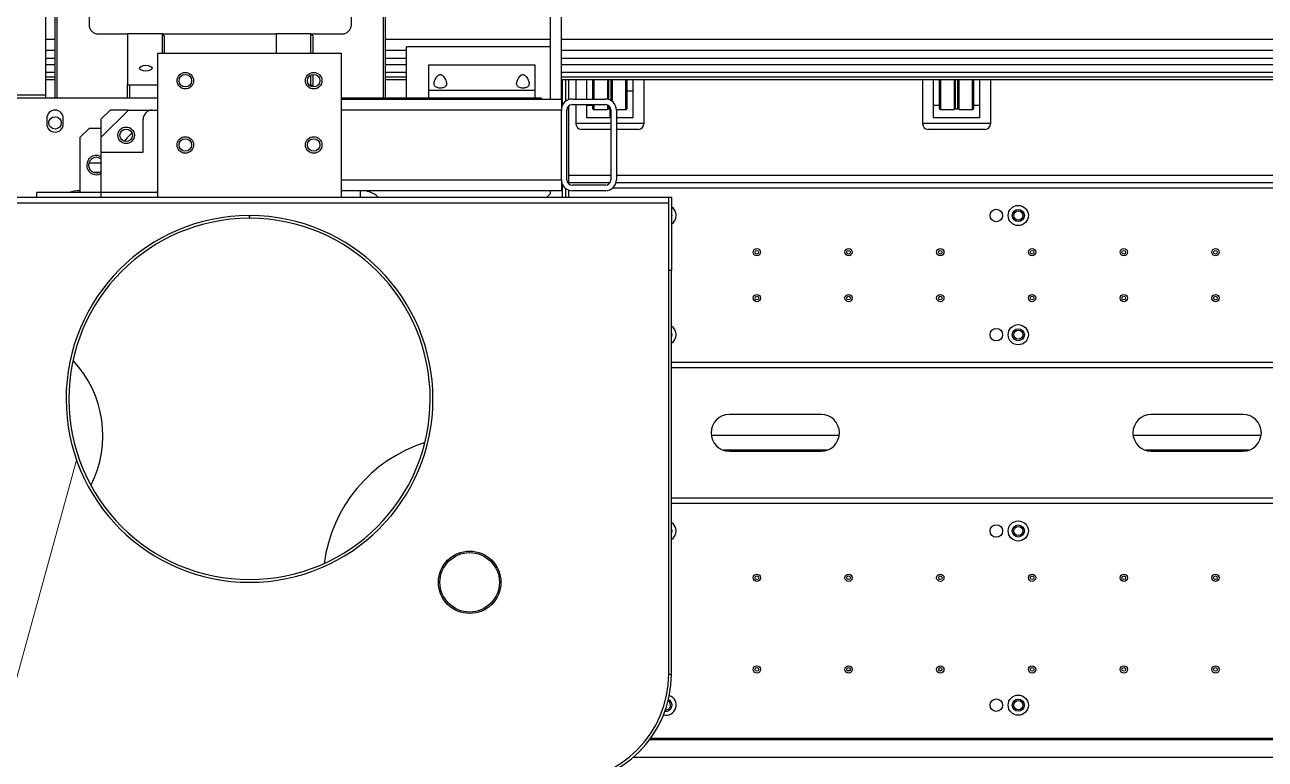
# Model space of a CAD drawing. Header units: millimetres. Extents: x 17243 to 30056, y 9468 to 18529.
# Drawn here: x 24335 to 25011, y 14090 to 14491 of the extents above; entities that cross this region are included whole.
import ezdxf

# ---------------------------------------------------------------- set-up
doc = ezdxf.new("R2010")
doc.units = ezdxf.units.MM
doc.layers.get('0').update_dxf_attribs({"lineweight": 18})
doc.layers.add('细实线层', color=7, linetype='Continuous', lineweight=18)

msp = doc.modelspace()

# ---------------------------------------------------------------- linework, layer by layer
at = {"color": 7, "linetype": 'Continuous', "lineweight": 25}
for p, q in [((24621.725, 14450.105), (24621.725, 14637.605)), ((24627.725, 14450.105), (24627.725, 14637.605)), ((24513.225, 14490.605), (24513.225, 14617.605)), ((24530.725, 14450.605), (24530.725, 14613.605)), ((24531.725, 14612.605), (24531.725, 14450.605)), ((24346.725, 14452.341), (24346.725, 14539.105)), ((24351.725, 14450.605), (24351.725, 14539.105)), ((24352.725, 14539.105), (24352.725, 14450.605)), ((24370.225, 14539.105), (24370.225, 14490.605)), ((24375.225, 14485.605), (24391.225, 14485.605)), ((24410.225, 14485.605), (24391.225, 14485.605)), ((24391.225, 14485.605), (24391.225, 14458.071)), ((24410.225, 14475.105), (24410.225, 14485.605)), ((24411.225, 14484.605), (24410.225, 14485.605)), ((24410.225, 14485.605), (24472.225, 14485.605)), ((24411.225, 14484.605), (24411.225, 14475.105)), ((24491.225, 14485.605), (24472.225, 14485.605)), ((24472.225, 14485.605), (24472.225, 14475.105)), ((24491.225, 14475.105), (24491.225, 14485.605)), ((24492.225, 14484.605), (24491.225, 14485.605)), ((24491.225, 14485.605), (24508.225, 14485.605)), ((24492.225, 14484.605), (24492.225, 14475.105)), ((24351.725, 14482.605), (24346.725, 14482.605)), ((24351.725, 14476.605), (24346.725, 14476.605)), ((24621.725, 14482.605), (24531.725, 14482.605)), ((24543.225, 14476.605), (24531.725, 14476.605)), ((24543.225, 14450.605), (24543.225, 14478.605)), ((24621.725, 14478.605), (24543.225, 14478.605)), ((25968.788, 14482.605), (24627.725, 14482.605)), ((25968.788, 14476.605), (24627.725, 14476.605)), ((24351.725, 14472.305), (24346.725, 14472.305)), ((24407.725, 14475.105), (24507.725, 14475.105)), ((24407.725, 14396.605), (24407.725, 14475.105)), ((24507.725, 14475.105), (24507.725, 14396.605)), ((24543.225, 14472.305), (24531.725, 14472.305)), ((25968.788, 14472.305), (24627.725, 14472.305)), ((24351.725, 14468.805), (24346.725, 14468.805)), ((24351.725, 14464.605), (24346.725, 14464.605)), ((24491.225, 14457.605), (24491.225, 14463.156)), ((24492.225, 14463.468), (24492.225, 14456.968)), ((24543.225, 14468.805), (24531.725, 14468.805)), ((24543.225, 14464.605), (24531.725, 14464.605)), ((24555.225, 14468.789), (24613.225, 14468.789)), ((24555.225, 14468.789), (24555.225, 14454.96)), ((24613.225, 14468.789), (24613.225, 14454.96)), ((25968.788, 14468.805), (24627.725, 14468.805)), ((25968.788, 14464.605), (24627.725, 14464.605)), ((24351.725, 14462.105), (24346.725, 14462.105)), ((24351.725, 14460.605), (24346.725, 14460.605)), ((24391.225, 14450.605), (24391.225, 14458.071)), ((24391.225, 14458.071), (24392.225, 14457.605)), ((24392.225, 14457.605), (24392.225, 14450.605)), ((24407.725, 14457.605), (24392.225, 14457.605)), ((24491.225, 14457.605), (24490.42, 14457.605)), ((24492.225, 14456.968), (24491.225, 14457.605)), ((24491.225, 14457.053), (24491.225, 14457.605)), ((24492.225, 14456.968), (24492.225, 14456.741)), ((24543.225, 14462.105), (24531.725, 14462.105)), ((24543.225, 14460.605), (24531.725, 14460.605)), ((25968.788, 14462.105), (24627.725, 14462.105)), ((25968.788, 14460.605), (24627.725, 14460.605)), ((24630.225, 14448.978), (24630.225, 14460.605)), ((24631.725, 14449.761), (24631.725, 14460.605)), ((24635.638, 14460.605), (24635.638, 14450.105)), ((24641.388, 14460.605), (24641.388, 14450.105)), ((24644.888, 14450.105), (24644.888, 14460.605)), ((24652.888, 14460.605), (24652.888, 14449.991)), ((24655.388, 14460.605), (24655.388, 14448.856)), ((24663.388, 14460.605), (24663.388, 14444.855)), ((24666.888, 14440.005), (24666.888, 14460.605)), ((24672.638, 14460.605), (24672.638, 14436.821)), ((24824.638, 14460.605), (24824.638, 14436.821)), ((24830.388, 14460.605), (24830.388, 14440.005)), ((24833.888, 14444.855), (24833.888, 14460.605)), ((24841.888, 14460.605), (24841.888, 14444.355)), ((24844.388, 14460.605), (24844.388, 14444.355)), ((24852.388, 14460.605), (24852.388, 14444.855)), ((24855.888, 14440.005), (24855.888, 14460.605)), ((24861.638, 14460.605), (24861.638, 14436.821)), ((24266.725, 14452.341), (24346.725, 14452.341)), ((24407.725, 14450.605), (24266.725, 14450.605)), ((24346.725, 14450.605), (24346.725, 14452.341)), ((24616.725, 14450.605), (24507.725, 14450.605)), ((24507.725, 14450.105), (24627.725, 14450.105)), ((24555.225, 14454.96), (24555.225, 14450.605)), ((24555.225, 14454.96), (24613.225, 14454.96)), ((24613.225, 14454.96), (24613.225, 14450.605)), ((24617.225, 14450.105), (24616.725, 14450.605)), ((24627.725, 14450.105), (24627.725, 14444.105)), ((24633.725, 14450.105), (24651.725, 14450.105)), ((24663.388, 14454.605), (24666.888, 14454.605)), ((24381.725, 14444.105), (24376.725, 14439.105)), ((24376.725, 14429.105), (24391.725, 14444.105)), ((24391.725, 14444.105), (24381.725, 14444.105)), ((24391.725, 14444.105), (24404.725, 14444.105)), ((24404.725, 14444.105), (24407.725, 14444.105)), ((24627.725, 14406.105), (24627.725, 14444.105)), ((24630.725, 14406.105), (24630.725, 14444.105)), ((24631.725, 14403.868), (24631.725, 14446.341)), ((24633.725, 14447.105), (24651.725, 14447.105)), ((24635.638, 14447.105), (24635.638, 14436.821)), ((24641.388, 14447.105), (24641.388, 14440.005)), ((24644.888, 14444.855), (24644.888, 14447.105)), ((24645.388, 14444.355), (24652.888, 14444.355)), ((24652.888, 14446.87), (24652.888, 14444.355)), ((24653.388, 14444.855), (24654.629, 14444.855)), ((24654.288, 14440.005), (24654.288, 14444.855)), ((24654.725, 14444.105), (24654.725, 14406.105)), ((24657.719, 14444.355), (24662.888, 14444.355)), ((24657.725, 14444.105), (24657.725, 14406.105)), ((24834.388, 14444.355), (24841.888, 14444.355)), ((24842.388, 14444.855), (24843.888, 14444.855)), ((24844.388, 14444.355), (24851.888, 14444.355)), ((24347.225, 14439.605), (24347.225, 14436.605)), ((24356.225, 14436.605), (24356.225, 14439.605)), ((24376.725, 14439.105), (24376.725, 14429.105)), ((24399.725, 14421.105), (24399.725, 14439.105)), ((24654.725, 14436.821), (24635.638, 14436.821)), ((24635.638, 14436.821), (24635.638, 14436.605)), ((24641.388, 14440.005), (24654.725, 14440.005)), ((24657.725, 14440.005), (24666.888, 14440.005)), ((24672.638, 14436.821), (24657.725, 14436.821)), ((24672.638, 14436.821), (24672.638, 14436.605)), ((24861.638, 14436.821), (24824.638, 14436.821)), ((24824.638, 14436.821), (24824.638, 14436.605)), ((24830.388, 14440.005), (24855.888, 14440.005)), ((24861.638, 14436.821), (24861.638, 14436.605)), ((24370.225, 14434.105), (24365.225, 14429.105)), ((24376.725, 14434.105), (24370.225, 14434.105)), ((24654.725, 14433.605), (24638.638, 14433.605)), ((24669.638, 14433.605), (24657.725, 14433.605)), ((24858.638, 14433.605), (24827.638, 14433.605)), ((24365.225, 14429.105), (24365.225, 14399.105)), ((24376.725, 14429.105), (24376.725, 14421.105)), ((24376.725, 14421.105), (24399.725, 14421.105)), ((24376.725, 14421.105), (24376.725, 14399.105)), ((24376.725, 14415.105), (24370.094, 14415.105)), ((24375.661, 14410.105), (24372.788, 14410.105)), ((24627.725, 14406.105), (24627.725, 14400.105)), ((24631.725, 14404.605), (24654.323, 14404.605)), ((24651.725, 14403.105), (24633.725, 14403.105)), ((24657.534, 14404.605), (25084.288, 14404.605)), ((24229.225, 14396.605), (24686.225, 14396.605)), ((24341.725, 14396.605), (24341.725, 14399.105)), ((24376.725, 14399.105), (24341.725, 14399.105)), ((24376.725, 14399.105), (24376.725, 14396.605)), ((24407.084, 14399.105), (24376.725, 14399.105)), ((24407.725, 14400.176), (24407.084, 14399.105)), ((24627.725, 14400.105), (24507.725, 14400.105)), ((24518.225, 14396.605), (24518.225, 14400.105)), ((24619.725, 14396.605), (24621.725, 14398.605)), ((24621.725, 14398.605), (24621.725, 14400.105)), ((24630.225, 14396.605), (24630.225, 14401.231)), ((24631.725, 14396.605), (24631.725, 14400.448)), ((24651.725, 14400.105), (24633.725, 14400.105)), ((24686.225, 14396.605), (24687.725, 14396.605)), ((24686.225, 14356.605), (24686.225, 14396.605)), ((24687.725, 14396.605), (24687.725, 14356.605)), ((24229.225, 14393.605), (24686.225, 14393.605)), ((24457.475, 14386.604), (24457.478, 14385.104)), ((24457.971, 14385.104), (24457.478, 14385.104)), ((24457.971, 14385.104), (24457.975, 14386.604)), ((24686.225, 14136.605), (24686.225, 14356.605)), ((24687.725, 14356.605), (24686.225, 14356.605)), ((24687.725, 14136.605), (24687.725, 14356.605)), ((25084.288, 14303.605), (24687.725, 14303.605)), ((24769.288, 14278.105), (24719.288, 14278.105)), ((24999.288, 14278.105), (24949.288, 14278.105)), ((24779.175, 14266.605), (24709.401, 14266.605)), ((25009.175, 14266.605), (24939.401, 14266.605)), ((24772.411, 14258.605), (24716.166, 14258.605)), ((24719.288, 14258.105), (24769.288, 14258.105)), ((25002.411, 14258.605), (24946.166, 14258.605)), ((24949.288, 14258.105), (24999.288, 14258.105)), ((24687.725, 14232.605), (25084.288, 14232.605)), ((24783.369, 14138.712), (24784.288, 14138.605)), ((24785.154, 14138.605), (24784.288, 14138.605)), ((24834.288, 14138.605), (24833.422, 14138.605)), ((24834.288, 14138.605), (24835.208, 14138.712)), ((24686.225, 14136.605), (24687.725, 14136.605))]:
    msp.add_line(p, q, dxfattribs=at)
at = {"color": 8, "linetype": 'Continuous', "lineweight": 25}
for p, q in [((24628.225, 14460.605), (24628.225, 14446.502)), ((24645.388, 14460.605), (24645.388, 14450.105)), ((24653.388, 14460.605), (24653.388, 14449.869)), ((24654.888, 14449.203), (24654.888, 14460.605)), ((24662.888, 14444.355), (24662.888, 14460.605)), ((24834.388, 14460.605), (24834.388, 14444.355)), ((24842.388, 14460.605), (24842.388, 14444.855)), ((24843.888, 14444.855), (24843.888, 14460.605)), ((24851.888, 14444.355), (24851.888, 14460.605)), ((24627.725, 14444.105), (24507.725, 14444.105)), ((24644.888, 14446.605), (24641.388, 14446.605)), ((24645.388, 14447.105), (24645.388, 14444.355)), ((24653.388, 14446.601), (24653.388, 14444.855)), ((24833.888, 14446.605), (24830.388, 14446.605)), ((24855.888, 14446.605), (24852.388, 14446.605)), ((24507.725, 14406.105), (24627.725, 14406.105)), ((24628.225, 14403.707), (24628.225, 14396.605)), ((24631.725, 14408.605), (24654.725, 14408.605)), ((24657.725, 14408.605), (25080.288, 14408.605)), ((25081.288, 14401.605), (24655.693, 14401.605)), ((24687.725, 14306.605), (25081.288, 14306.605)), ((25081.288, 14229.605), (24687.725, 14229.605)), ((25081.288, 14100.664), (24675.769, 14100.664)), ((24676.431, 14101.566), (25081.288, 14101.566)), ((24666.95, 14091.202), (25081.288, 14091.202))]:
    msp.add_line(p, q, dxfattribs=at)
at = {"color": 7, "linetype": 'Continuous', "lineweight": 25}
msp.add_lwpolyline([(24374.225, 14408.855), (24375.583, 14409.033), (24376.725, 14409.488)], dxfattribs=at)
for centre, radius in [((24422.725, 14460.105), 4.5), ((24422.725, 14460.105), 3.4), ((24492.725, 14460.105), 4.5), ((24492.725, 14460.105), 3.4), ((24351.725, 14437.105), 3.4), ((24390.459, 14430.37), 4.5), ((24390.459, 14430.37), 3.4), ((24422.725, 14425.105), 4.5), ((24492.725, 14425.105), 4.5), ((24422.725, 14425.105), 3.4), ((24492.725, 14425.105), 3.4), ((24864.788, 14386.605), 3.4), ((24876.788, 14386.605), 5.5), ((24876.788, 14386.605), 3.3), ((24876.788, 14386.605), 2.5), ((24734.288, 14366.605), 2), ((24784.288, 14366.605), 2), ((24834.288, 14366.605), 2), ((24884.288, 14366.605), 2), ((24934.288, 14366.605), 2), ((24984.288, 14366.605), 2), ((24734.288, 14366.605), 1), ((24784.288, 14366.605), 1), ((24834.288, 14366.605), 1), ((24884.288, 14366.605), 1), ((24934.288, 14366.605), 1), ((24984.288, 14366.605), 1), ((24734.288, 14341.605), 2), ((24734.288, 14341.605), 1), ((24784.288, 14341.605), 2), ((24784.288, 14341.605), 1), ((24834.288, 14341.605), 2), ((24834.288, 14341.605), 1), ((24884.288, 14341.605), 2), ((24884.288, 14341.605), 1), ((24934.288, 14341.605), 2), ((24934.288, 14341.605), 1), ((24984.288, 14341.605), 2), ((24984.288, 14341.605), 1), ((24864.788, 14321.605), 3.4), ((24876.788, 14321.605), 5.5), ((24876.788, 14321.605), 3.3), ((24876.788, 14321.605), 2.5), ((24876.788, 14214.605), 5.5), ((24864.788, 14214.605), 3.4), ((24876.788, 14214.605), 3.3), ((24876.788, 14214.605), 2.5), ((24577.725, 14186.605), 17), ((24577.725, 14186.605), 16.2), ((24734.288, 14189.105), 2), ((24734.288, 14189.105), 1), ((24784.288, 14189.105), 2), ((24784.288, 14189.105), 1), ((24834.288, 14189.105), 2), ((24834.288, 14189.105), 1), ((24884.288, 14189.105), 2), ((24884.288, 14189.105), 1), ((24934.288, 14189.105), 2), ((24934.288, 14189.105), 1), ((24984.288, 14189.105), 2), ((24984.288, 14189.105), 1), ((24734.288, 14139.105), 2), ((24734.288, 14139.105), 1), ((24784.288, 14139.105), 2), ((24784.288, 14139.105), 1), ((24834.288, 14139.105), 2), ((24834.288, 14139.105), 1), ((24884.288, 14139.105), 2), ((24884.288, 14139.105), 1), ((24934.288, 14139.105), 2), ((24934.288, 14139.105), 1), ((24984.288, 14139.105), 2), ((24984.288, 14139.105), 1), ((24876.788, 14119.605), 5.5), ((24864.788, 14119.605), 3.4), ((24876.788, 14119.605), 3.3), ((24876.788, 14119.605), 2.5)]:
    msp.add_circle(centre, radius, dxfattribs=at)
for centre, radius, start, end in [((24375.225, 14490.605), 5, 180, 270), ((24508.225, 14490.605), 5, 270, 0), ((24633.725, 14444.105), 6, 90, 180), ((24651.725, 14444.105), 6, 360, 90), ((24351.725, 14439.605), 4.5, 0, 180), ((24404.725, 14439.105), 5, 90, 180), ((24633.725, 14444.105), 3, 90, 180), ((24645.388, 14444.855), 0.5, 180, 270), ((24651.725, 14444.105), 3, 360, 90), ((24653.388, 14444.355), 0.5, 90, 180), ((24662.888, 14444.855), 0.5, 270, 0), ((24834.388, 14444.855), 0.5, 180, 270), ((24842.388, 14444.355), 0.5, 90, 180), ((24843.888, 14444.355), 0.5, 0, 90), ((24851.888, 14444.855), 0.5, 270, 0), ((24351.725, 14436.605), 4.5, 180, 0), ((24638.638, 14436.605), 3, 180, 270), ((24669.638, 14436.605), 3, 270, 360), ((24827.638, 14436.605), 3, 180, 270), ((24858.638, 14436.605), 3, 270, 360), ((24402.725, 14418.105), 16, 124.245302, 145.754698), ((24374.225, 14414.105), 5.25, 61.56311, 270), ((24374.225, 14414.105), 4.25, 53.968121, 270), ((24374.225, 14414.105), 4.25, 270, 306.031879), ((24633.725, 14406.105), 6, 180, 270), ((24633.725, 14406.105), 3, 180, 270), ((24651.725, 14406.105), 3, 270, 0), ((24651.725, 14406.105), 6, 270, 0), ((24364.225, 14387.605), 12.5, 85.411434, 113.073918), ((24519.225, 14387.605), 12.5, 46.05448, 94.588566), ((24684.788, 14386.605), 5.5, 302.269485, 57.730515), ((24457.725, 14286.605), 100, 90.14324, 89.85676), ((24457.725, 14286.605), 98.5, 90.14324, 89.85676), ((24684.788, 14386.605), 3.3, 332.852749, 27.147251), ((24684.788, 14321.605), 5.5, 302.269485, 57.730515), ((24684.788, 14321.605), 3.3, 332.852749, 27.147251), ((24317.725, 14266.605), 60, 333.108205, 43.152), ((24719.288, 14268.105), 10, 90, 270), ((24769.288, 14268.105), 10, 270, 90), ((24949.288, 14268.105), 10, 90, 270), ((24999.288, 14268.105), 10, 270, 90), ((24577.725, 14186.605), 80, 107.775745, 172.613113), ((24684.788, 14214.605), 5.5, 302.269485, 57.730515), ((24684.788, 14214.605), 3.3, 332.852749, 27.147251), ((24627.725, 14136.605), 58.5, 270, 0), ((24627.725, 14136.605), 60, 270, 0), ((24684.788, 14119.605), 5.5, 255.554474, 71.266514), ((24684.788, 14119.605), 3.3, 259.818981, 67.002007), ((24684.788, 14119.605), 2.5, 262.786843, 64.034145)]:
    msp.add_arc(centre, radius, start, end, dxfattribs=at)
msp.add_ellipse((24401.225, 14466.938), major_axis=(3.4, 0), ratio=0.4666667, dxfattribs=at)
for points in [[(24561.725, 14463.457), (24561.556, 14463.438), (24561.166, 14463.394), (24560.478, 14462.973), (24559.535, 14461.959), (24558.631, 14460.313), (24558.213, 14458.648), (24558.466, 14457.467), (24559.088, 14456.743), (24560.023, 14456.303), (24561.135, 14456.107), (24562.223, 14456.102), (24563.217, 14456.259), (24564.06, 14456.579), (24564.702, 14457.081), (24565.134, 14457.882), (24565.163, 14459.166), (24564.649, 14460.608), (24563.908, 14461.902), (24563.266, 14462.688), (24562.631, 14463.198), (24562.144, 14463.426), (24561.839, 14463.448), (24561.725, 14463.457)], [(24606.725, 14463.457), (24606.556, 14463.438), (24606.166, 14463.394), (24605.478, 14462.973), (24604.535, 14461.959), (24603.631, 14460.313), (24603.213, 14458.648), (24603.466, 14457.467), (24604.088, 14456.743), (24605.023, 14456.303), (24606.135, 14456.107), (24607.223, 14456.102), (24608.217, 14456.259), (24609.06, 14456.579), (24609.702, 14457.081), (24610.134, 14457.882), (24610.163, 14459.166), (24609.649, 14460.608), (24608.908, 14461.902), (24608.266, 14462.688), (24607.631, 14463.198), (24607.144, 14463.426), (24606.839, 14463.448), (24606.725, 14463.457)]]:
    msp.add_open_spline(points, degree=3, knots=[0, 0, 0, 0, 0.4183097, 0.9682333, 1.9976714, 4.0489244, 6.1944931, 7.5103721, 8.5971173, 9.6901708, 10.633808, 11.4995094, 12.3453492, 13.2049954, 14.115957, 15.1358413, 16.6737731, 18.7417469, 19.8063485, 20.8660966, 21.4328879, 21.905445, 22.1901789, 22.1901789, 22.1901789, 22.1901789], dxfattribs=at)
at = {"layer": '细实线层', "color": 6}
msp.add_line((24363.47, 14253.197), (23869.605, 12459.669), dxfattribs=at)

doc.saveas('drawing.dxf')
